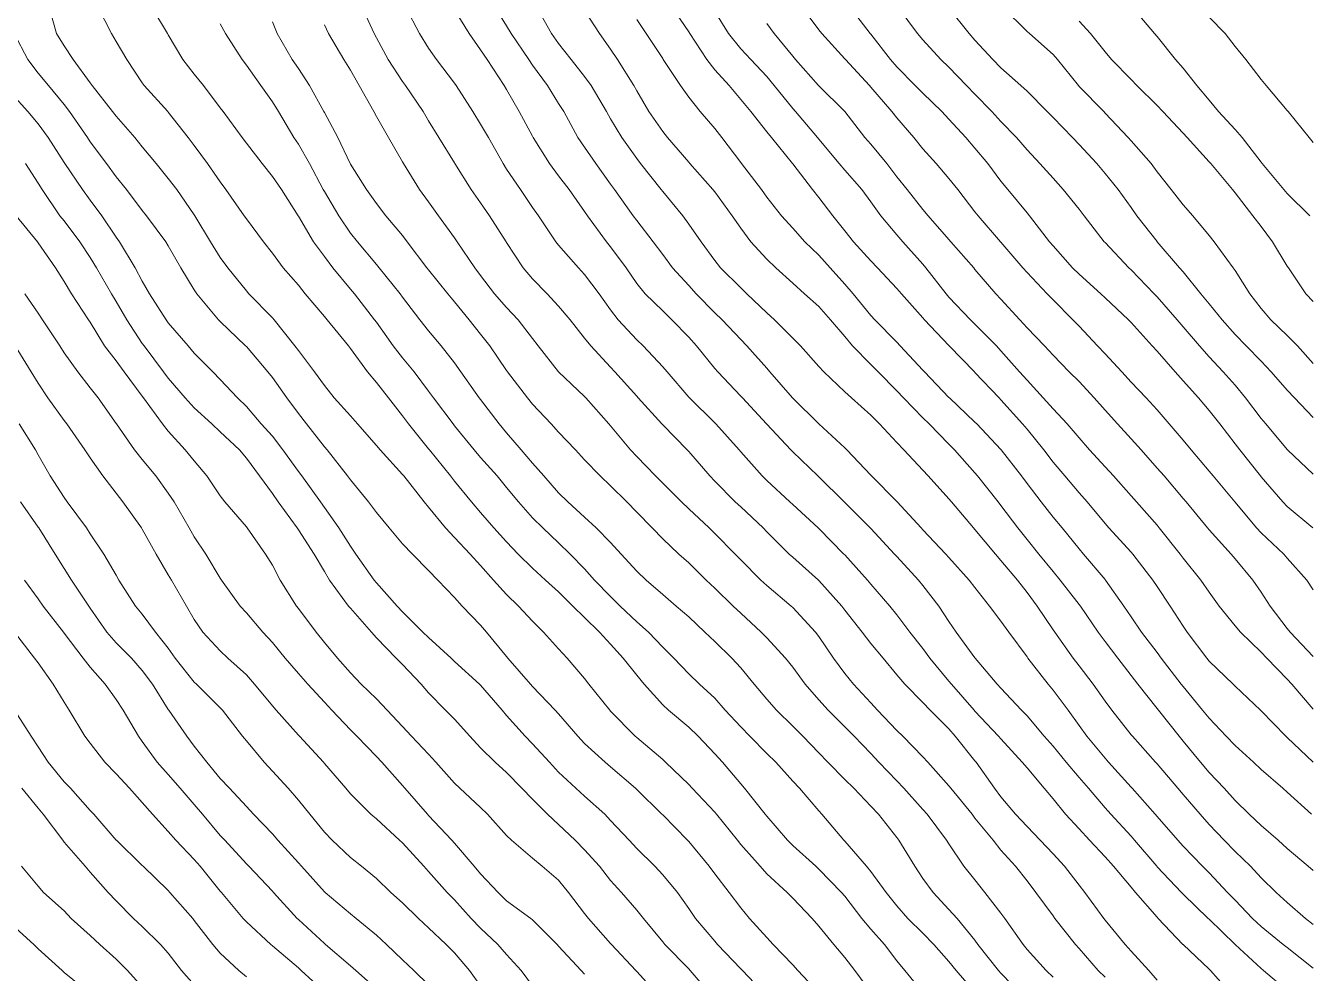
# Model space of a CAD drawing. Header units: centimetres. Extents: x 0 to 642158, y -847 to 649707.
# Drawn here: x 617118.01 to 617142.67, y 620542.19 to 620560.4 of the extents above; entities that cross this region are included whole.
import ezdxf

# ---------------------------------------------------------------- set-up
doc = ezdxf.new("R2010")
doc.units = ezdxf.units.CM
doc.header["$MEASUREMENT"] = 0
doc.layers.add('WAL_topographie 0.5', color=253, linetype='Continuous', lineweight=20)

msp = doc.modelspace()

# ---------------------------------------------------------------- linework, layer by layer
at = {"layer": 'WAL_topographie 0.5'}
for points in [[(617134.25, 620541.834), (617133.942, 620542.25), (617133.75, 620542.501), (617133.537, 620542.75), (617133.25, 620543.1), (617133.12, 620543.25), (617132.75, 620543.635), (617132.639, 620543.75), (617132.25, 620544.108), (617132.12, 620544.25), (617131.75, 620544.672), (617131.686, 620544.75), (617131.284, 620545.25), (617131.25, 620545.291), (617130.818, 620545.75), (617130.75, 620545.822), (617130.305, 620546.25), (617130.25, 620546.3), (617129.75, 620546.726), (617129.722, 620546.75), (617129.25, 620547.23), (617129.232, 620547.25), (617128.832, 620547.75), (617128.75, 620547.857), (617128.415, 620548.25), (617128.25, 620548.428), (617127.959, 620548.75), (617127.75, 620548.959), (617127.478, 620549.25), (617127.25, 620549.469), (617126.997, 620549.75), (617126.75, 620550.03), (617126.548, 620550.25), (617126.25, 620550.57), (617126.076, 620550.75), (617125.75, 620551.15), (617125.669, 620551.25), (617125.274, 620551.75), (617125.25, 620551.778), (617124.822, 620552.25), (617124.75, 620552.337), (617124.389, 620552.75), (617124.25, 620552.904), (617123.94, 620553.25), (617123.75, 620553.487), (617123.559, 620553.75), (617123.25, 620554.158), (617123.182, 620554.25), (617122.783, 620554.75), (617122.75, 620554.788), (617122.297, 620555.25), (617122.25, 620555.303), (617121.892, 620555.75), (617121.75, 620555.946), (617121.561, 620556.25), (617121.259, 620556.75), (617121.25, 620556.764), (617120.917, 620557.25), (617120.75, 620557.463), (617120.516, 620557.75), (617120.25, 620558.074), (617120.106, 620558.25), (617119.75, 620558.66), (617119.681, 620558.75), (617119.287, 620559.25), (617119.25, 620559.303), (617118.922, 620559.75), (617118.75, 620560.013), (617118.605, 620560.25), (617118.459, 620560.75)], [(617135.25, 620541.826), (617134.904, 620542.25), (617134.75, 620542.433), (617134.511, 620542.75), (617134.25, 620543.043), (617134.079, 620543.25), (617133.75, 620543.678), (617133.688, 620543.75), (617133.25, 620544.196), (617133.19, 620544.25), (617132.75, 620544.651), (617132.649, 620544.75), (617132.25, 620545.213), (617132.22, 620545.25), (617131.823, 620545.75), (617131.75, 620545.835), (617131.396, 620546.25), (617131.25, 620546.414), (617130.931, 620546.75), (617130.75, 620546.924), (617130.363, 620547.25), (617130.25, 620547.353), (617129.891, 620547.75), (617129.75, 620547.922), (617129.491, 620548.25), (617129.25, 620548.516), (617129.038, 620548.75), (617128.75, 620549.029), (617128.525, 620549.25), (617128.25, 620549.521), (617127.996, 620549.75), (617127.75, 620549.975), (617127.475, 620550.25), (617127.25, 620550.481), (617127.005, 620550.75), (617126.75, 620551.047), (617126.577, 620551.25), (617126.25, 620551.647), (617126.17, 620551.75), (617125.767, 620552.25), (617125.75, 620552.272), (617125.363, 620552.75), (617125.25, 620552.905), (617124.979, 620553.25), (617124.75, 620553.544), (617124.578, 620553.75), (617124.25, 620554.198), (617124.21, 620554.25), (617123.801, 620554.75), (617123.75, 620554.811), (617123.381, 620555.25), (617123.25, 620555.412), (617122.957, 620555.75), (617122.75, 620556.032), (617122.582, 620556.25), (617122.25, 620556.692), (617122.209, 620556.75), (617121.857, 620557.25), (617121.75, 620557.398), (617121.505, 620557.75), (617121.25, 620558.096), (617121.131, 620558.25), (617120.75, 620558.737), (617120.739, 620558.75), (617120.288, 620559.25), (617120.25, 620559.303), (617119.951, 620559.75), (617119.75, 620560.098), (617119.661, 620560.25), (617119.402, 620560.75)], [(617136.25, 620541.831), (617135.889, 620542.25), (617135.75, 620542.419), (617135.457, 620542.75), (617135.25, 620542.966), (617134.962, 620543.25), (617134.75, 620543.488), (617134.542, 620543.75), (617134.25, 620544.148), (617134.166, 620544.25), (617133.75, 620544.731), (617133.731, 620544.75), (617133.307, 620545.25), (617133.25, 620545.313), (617132.876, 620545.75), (617132.75, 620545.888), (617132.423, 620546.25), (617132.25, 620546.419), (617131.925, 620546.75), (617131.75, 620546.927), (617131.453, 620547.25), (617131.25, 620547.482), (617130.96, 620547.75), (617130.75, 620547.95), (617130.462, 620548.25), (617130.25, 620548.462), (617129.977, 620548.75), (617129.75, 620548.95), (617129.434, 620549.25), (617129.25, 620549.435), (617128.942, 620549.75), (617128.75, 620549.962), (617128.469, 620550.25), (617128.25, 620550.463), (617127.947, 620550.75), (617127.75, 620550.948), (617127.479, 620551.25), (617127.25, 620551.53), (617127.067, 620551.75), (617126.75, 620552.107), (617126.628, 620552.25), (617126.25, 620552.714), (617126.222, 620552.75), (617125.846, 620553.25), (617125.75, 620553.38), (617125.474, 620553.75), (617125.25, 620554.021), (617125.068, 620554.25), (617124.75, 620554.702), (617124.715, 620554.75), (617124.327, 620555.25), (617124.25, 620555.339), (617123.91, 620555.75), (617123.75, 620555.967), (617123.541, 620556.25), (617123.25, 620556.739), (617123.243, 620556.75), (617122.925, 620557.25), (617122.75, 620557.505), (617122.551, 620557.75), (617122.25, 620558.145), (617122.173, 620558.25), (617121.802, 620558.75), (617121.75, 620558.82), (617121.426, 620559.25), (617121.25, 620559.469), (617121.033, 620559.75), (617120.75, 620560.223), (617120.734, 620560.25), (617120.432, 620560.75)], [(617139.75, 620542.064), (617139.588, 620542.25), (617139.25, 620542.62), (617139.134, 620542.75), (617138.75, 620543.217), (617138.725, 620543.25), (617138.358, 620543.75), (617138.25, 620543.887), (617137.973, 620544.25), (617137.75, 620544.489), (617137.503, 620544.75), (617137.25, 620545.013), (617137.03, 620545.25), (617136.75, 620545.587), (617136.627, 620545.75), (617136.27, 620546.25), (617136.25, 620546.274), (617135.872, 620546.75), (617135.75, 620546.893), (617135.39, 620547.25), (617135.25, 620547.394), (617134.901, 620547.75), (617134.75, 620547.931), (617134.484, 620548.25), (617134.25, 620548.53), (617134.08, 620548.75), (617133.75, 620549.171), (617133.689, 620549.25), (617133.25, 620549.743), (617133.242, 620549.75), (617132.75, 620550.188), (617132.681, 620550.25), (617132.25, 620550.675), (617132.178, 620550.75), (617131.75, 620551.154), (617131.645, 620551.25), (617131.25, 620551.65), (617131.153, 620551.75), (617130.75, 620552.219), (617130.721, 620552.25), (617130.25, 620552.729), (617130.231, 620552.75), (617129.781, 620553.25), (617129.75, 620553.285), (617129.333, 620553.75), (617129.25, 620553.838), (617128.866, 620554.25), (617128.75, 620554.397), (617128.473, 620554.75), (617128.25, 620555.014), (617128.029, 620555.25), (617127.75, 620555.538), (617127.566, 620555.75), (617127.25, 620556.235), (617127.241, 620556.25), (617126.923, 620556.75), (617126.75, 620556.997), (617126.572, 620557.25), (617126.258, 620557.75), (617126.25, 620557.764), (617125.947, 620558.25), (617125.75, 620558.574), (617125.646, 620558.75), (617125.308, 620559.25), (617125.25, 620559.328), (617124.978, 620559.75), (617124.75, 620560.164), (617124.704, 620560.25), (617124.476, 620560.75)], [(617141.216, 620541.75), (617140.773, 620542.25), (617140.75, 620542.272), (617140.25, 620542.746), (617140.246, 620542.75), (617139.77, 620543.25), (617139.75, 620543.272), (617139.333, 620543.75), (617139.25, 620543.847), (617138.909, 620544.25), (617138.75, 620544.429), (617138.451, 620544.75), (617138.25, 620544.967), (617137.989, 620545.25), (617137.75, 620545.549), (617137.579, 620545.75), (617137.25, 620546.139), (617137.16, 620546.25), (617136.75, 620546.696), (617136.705, 620546.75), (617136.25, 620547.232), (617136.235, 620547.25), (617135.799, 620547.75), (617135.75, 620547.81), (617135.382, 620548.25), (617135.25, 620548.432), (617135, 620548.75), (617134.75, 620549.08), (617134.611, 620549.25), (617134.25, 620549.669), (617134.182, 620549.75), (617133.75, 620550.232), (617133.733, 620550.25), (617133.25, 620550.739), (617133.238, 620550.75), (617132.75, 620551.199), (617132.695, 620551.25), (617132.25, 620551.663), (617132.16, 620551.75), (617131.75, 620552.212), (617131.717, 620552.25), (617131.27, 620552.75), (617131.25, 620552.77), (617130.763, 620553.25), (617130.75, 620553.265), (617130.333, 620553.75), (617130.25, 620553.848), (617129.873, 620554.25), (617129.75, 620554.366), (617129.396, 620554.75), (617129.25, 620554.938), (617129.027, 620555.25), (617128.75, 620555.622), (617128.63, 620555.75), (617128.25, 620556.181), (617128.194, 620556.25), (617127.861, 620556.75), (617127.75, 620556.91), (617127.516, 620557.25), (617127.25, 620557.646), (617127.184, 620557.75), (617126.901, 620558.25), (617126.75, 620558.509), (617126.603, 620558.75), (617126.281, 620559.25), (617126.25, 620559.293), (617125.901, 620559.75), (617125.75, 620559.971), (617125.576, 620560.25), (617125.314, 620560.75)], [(617142.25, 620541.863), (617141.796, 620542.25), (617141.75, 620542.285), (617141.25, 620542.747), (617141.247, 620542.75), (617140.75, 620543.232), (617140.731, 620543.25), (617140.25, 620543.717), (617140.219, 620543.75), (617139.75, 620544.243), (617139.744, 620544.25), (617139.317, 620544.75), (617139.25, 620544.826), (617138.861, 620545.25), (617138.75, 620545.375), (617138.43, 620545.75), (617138.25, 620545.957), (617138.003, 620546.25), (617137.75, 620546.556), (617137.578, 620546.75), (617137.25, 620547.141), (617137.141, 620547.25), (617136.75, 620547.671), (617136.679, 620547.75), (617136.255, 620548.25), (617136.25, 620548.257), (617135.89, 620548.75), (617135.75, 620548.953), (617135.554, 620549.25), (617135.25, 620549.644), (617135.164, 620549.75), (617134.75, 620550.201), (617134.705, 620550.25), (617134.25, 620550.737), (617134.238, 620550.75), (617133.75, 620551.239), (617133.739, 620551.25), (617133.25, 620551.734), (617133.232, 620551.75), (617132.75, 620552.21), (617132.71, 620552.25), (617132.25, 620552.742), (617132.243, 620552.75), (617131.781, 620553.25), (617131.75, 620553.283), (617131.308, 620553.75), (617131.25, 620553.816), (617130.897, 620554.25), (617130.75, 620554.414), (617130.427, 620554.75), (617130.25, 620554.923), (617129.912, 620555.25), (617129.75, 620555.449), (617129.546, 620555.75), (617129.25, 620556.151), (617129.172, 620556.25), (617128.804, 620556.75), (617128.75, 620556.83), (617128.452, 620557.25), (617128.25, 620557.516), (617128.074, 620557.75), (617127.764, 620558.25), (617127.75, 620558.276), (617127.492, 620558.75), (617127.25, 620559.172), (617127.204, 620559.25), (617126.875, 620559.75), (617126.75, 620559.938), (617126.532, 620560.25), (617126.25, 620560.703)], [(617142.75, 620542.29), (617142.25, 620542.691), (617142.174, 620542.75), (617141.75, 620543.091), (617141.582, 620543.25), (617141.25, 620543.598), (617141.105, 620543.75), (617140.75, 620544.124), (617140.622, 620544.25), (617140.25, 620544.637), (617140.147, 620544.75), (617139.75, 620545.209), (617139.715, 620545.25), (617139.269, 620545.75), (617139.25, 620545.771), (617138.818, 620546.25), (617138.75, 620546.327), (617138.397, 620546.75), (617138.25, 620546.958), (617138.04, 620547.25), (617137.75, 620547.633), (617137.654, 620547.75), (617137.265, 620548.25), (617137.25, 620548.272), (617136.898, 620548.75), (617136.75, 620548.959), (617136.53, 620549.25), (617136.25, 620549.607), (617136.141, 620549.75), (617135.75, 620550.182), (617135.687, 620550.25), (617135.25, 620550.713), (617135.216, 620550.75), (617134.757, 620551.25), (617134.75, 620551.257), (617134.262, 620551.75), (617134.25, 620551.763), (617133.79, 620552.25), (617133.75, 620552.289), (617133.25, 620552.748), (617133.247, 620552.75), (617132.75, 620553.242), (617132.743, 620553.25), (617132.311, 620553.75), (617132.25, 620553.82), (617131.869, 620554.25), (617131.75, 620554.373), (617131.39, 620554.75), (617131.25, 620554.882), (617130.893, 620555.25), (617130.75, 620555.407), (617130.436, 620555.75), (617130.25, 620556.003), (617130.067, 620556.25), (617129.75, 620556.658), (617129.681, 620556.75), (617129.325, 620557.25), (617129.25, 620557.353), (617128.967, 620557.75), (617128.75, 620558.066), (617128.622, 620558.25), (617128.35, 620558.75), (617128.25, 620558.908), (617128.038, 620559.25), (617127.75, 620559.64), (617127.676, 620559.75), (617127.336, 620560.25), (617127.25, 620560.395), (617127.028, 620560.75)], [(617142.75, 620543.135), (617142.603, 620543.25), (617142.25, 620543.554), (617142.036, 620543.75), (617141.75, 620544.026), (617141.542, 620544.25), (617141.25, 620544.533), (617141.037, 620544.75), (617140.75, 620545.055), (617140.578, 620545.25), (617140.25, 620545.631), (617140.147, 620545.75), (617139.75, 620546.216), (617139.719, 620546.25), (617139.274, 620546.75), (617139.25, 620546.779), (617138.878, 620547.25), (617138.75, 620547.424), (617138.519, 620547.75), (617138.25, 620548.102), (617138.134, 620548.25), (617137.782, 620548.75), (617137.75, 620548.796), (617137.444, 620549.25), (617137.25, 620549.51), (617137.064, 620549.75), (617136.75, 620550.128), (617136.644, 620550.25), (617136.25, 620550.72), (617136.223, 620550.75), (617135.799, 620551.25), (617135.75, 620551.307), (617135.351, 620551.75), (617135.25, 620551.862), (617134.883, 620552.25), (617134.75, 620552.392), (617134.414, 620552.75), (617134.25, 620552.919), (617133.879, 620553.25), (617133.75, 620553.367), (617133.346, 620553.75), (617133.25, 620553.854), (617132.896, 620554.25), (617132.75, 620554.394), (617132.395, 620554.75), (617132.25, 620554.882), (617131.864, 620555.25), (617131.75, 620555.361), (617131.358, 620555.75), (617131.25, 620555.887), (617130.987, 620556.25), (617130.75, 620556.59), (617130.636, 620556.75), (617130.25, 620557.214), (617130.221, 620557.25), (617129.826, 620557.75), (617129.75, 620557.85), (617129.467, 620558.25), (617129.25, 620558.613), (617129.171, 620558.75), (617128.875, 620559.25), (617128.75, 620559.421), (617128.49, 620559.75), (617128.25, 620560.058), (617128.112, 620560.25), (617127.83, 620560.75)], [(617142.75, 620544.168), (617142.654, 620544.25), (617142.25, 620544.591), (617142.073, 620544.75), (617141.75, 620545.033), (617141.521, 620545.25), (617141.25, 620545.516), (617141.037, 620545.75), (617140.75, 620546.053), (617140.582, 620546.25), (617140.25, 620546.654), (617140.172, 620546.75), (617139.775, 620547.25), (617139.75, 620547.283), (617139.382, 620547.75), (617139.25, 620547.919), (617138.993, 620548.25), (617138.75, 620548.572), (617138.619, 620548.75), (617138.275, 620549.25), (617138.25, 620549.283), (617137.888, 620549.75), (617137.75, 620549.915), (617137.476, 620550.25), (617137.25, 620550.529), (617137.073, 620550.75), (617136.75, 620551.179), (617136.694, 620551.25), (617136.3, 620551.75), (617136.25, 620551.809), (617135.857, 620552.25), (617135.75, 620552.359), (617135.369, 620552.75), (617135.25, 620552.865), (617134.879, 620553.25), (617134.75, 620553.388), (617134.388, 620553.75), (617134.25, 620553.889), (617133.9, 620554.25), (617133.75, 620554.428), (617133.471, 620554.75), (617133.25, 620555.003), (617132.973, 620555.25), (617132.75, 620555.452), (617132.425, 620555.75), (617132.25, 620555.916), (617131.946, 620556.25), (617131.75, 620556.51), (617131.583, 620556.75), (617131.25, 620557.205), (617131.214, 620557.25), (617130.773, 620557.75), (617130.75, 620557.776), (617130.344, 620558.25), (617130.25, 620558.365), (617129.986, 620558.75), (617129.75, 620559.148), (617129.693, 620559.25), (617129.38, 620559.75), (617129.25, 620559.947), (617129.033, 620560.25), (617128.75, 620560.694)], [(617142.745, 620546.25), (617142.25, 620546.725), (617142.222, 620546.75), (617141.75, 620547.235), (617141.734, 620547.25), (617141.25, 620547.708), (617141.208, 620547.75), (617140.75, 620548.193), (617140.705, 620548.25), (617140.326, 620548.75), (617140.25, 620548.861), (617139.998, 620549.25), (617139.75, 620549.627), (617139.669, 620549.75), (617139.281, 620550.25), (617139.25, 620550.286), (617138.825, 620550.75), (617138.75, 620550.834), (617138.408, 620551.25), (617138.25, 620551.428), (617137.975, 620551.75), (617137.75, 620552.016), (617137.57, 620552.25), (617137.25, 620552.646), (617137.161, 620552.75), (617136.75, 620553.213), (617136.714, 620553.25), (617136.25, 620553.74), (617136.24, 620553.75), (617135.757, 620554.25), (617135.75, 620554.257), (617135.281, 620554.75), (617135.25, 620554.786), (617134.837, 620555.25), (617134.75, 620555.353), (617134.379, 620555.75), (617134.25, 620555.885), (617133.917, 620556.25), (617133.75, 620556.458), (617133.516, 620556.75), (617133.25, 620557.099), (617133.131, 620557.25), (617132.75, 620557.745), (617132.746, 620557.75), (617132.343, 620558.25), (617132.25, 620558.363), (617131.946, 620558.75), (617131.75, 620558.985), (617131.524, 620559.25), (617131.25, 620559.553), (617131.098, 620559.75), (617130.771, 620560.25), (617130.75, 620560.283), (617130.435, 620560.75)], [(617142.75, 620547.268), (617142.338, 620547.75), (617142.25, 620547.845), (617141.861, 620548.25), (617141.75, 620548.367), (617141.353, 620548.75), (617141.25, 620548.873), (617140.942, 620549.25), (617140.75, 620549.516), (617140.59, 620549.75), (617140.25, 620550.171), (617140.19, 620550.25), (617139.792, 620550.75), (617139.75, 620550.801), (617139.355, 620551.25), (617139.25, 620551.367), (617138.91, 620551.75), (617138.75, 620551.927), (617138.452, 620552.25), (617138.25, 620552.479), (617138.022, 620552.75), (617137.75, 620553.036), (617137.561, 620553.25), (617137.25, 620553.588), (617137.108, 620553.75), (617136.75, 620554.155), (617136.662, 620554.25), (617136.25, 620554.667), (617136.164, 620554.75), (617135.75, 620555.186), (617135.695, 620555.25), (617135.309, 620555.75), (617135.25, 620555.82), (617134.866, 620556.25), (617134.75, 620556.384), (617134.439, 620556.75), (617134.25, 620557.015), (617134.078, 620557.25), (617133.75, 620557.626), (617133.642, 620557.75), (617133.25, 620558.217), (617133.224, 620558.25), (617132.804, 620558.75), (617132.75, 620558.808), (617132.391, 620559.25), (617132.25, 620559.426), (617131.941, 620559.75), (617131.75, 620559.953), (617131.513, 620560.25), (617131.25, 620560.672)], [(617142.75, 620549.562), (617142.629, 620549.75), (617142.25, 620550.171), (617142.183, 620550.25), (617141.75, 620550.656), (617141.662, 620550.75), (617141.25, 620551.243), (617141.244, 620551.25), (617140.826, 620551.75), (617140.75, 620551.842), (617140.405, 620552.25), (617140.25, 620552.44), (617139.984, 620552.75), (617139.75, 620553.02), (617139.537, 620553.25), (617139.25, 620553.554), (617139.071, 620553.75), (617138.75, 620554.093), (617138.607, 620554.25), (617138.25, 620554.628), (617138.131, 620554.75), (617137.75, 620555.132), (617137.639, 620555.25), (617137.25, 620555.661), (617137.17, 620555.75), (617136.75, 620556.241), (617136.742, 620556.25), (617136.311, 620556.75), (617136.25, 620556.827), (617135.919, 620557.25), (617135.75, 620557.465), (617135.505, 620557.75), (617135.25, 620558.037), (617135.078, 620558.25), (617134.75, 620558.627), (617134.65, 620558.75), (617134.25, 620559.22), (617134.224, 620559.25), (617133.76, 620559.75), (617133.75, 620559.762), (617133.307, 620560.25), (617133.25, 620560.323), (617132.929, 620560.75)], [(617142.743, 620550.75), (617142.25, 620551.162), (617142.163, 620551.25), (617141.75, 620551.733), (617141.737, 620551.75), (617141.337, 620552.25), (617141.25, 620552.365), (617140.952, 620552.75), (617140.75, 620553.006), (617140.544, 620553.25), (617140.25, 620553.578), (617140.095, 620553.75), (617139.75, 620554.145), (617139.652, 620554.25), (617139.25, 620554.695), (617139.198, 620554.75), (617138.75, 620555.173), (617138.666, 620555.25), (617138.25, 620555.624), (617138.126, 620555.75), (617137.75, 620556.173), (617137.682, 620556.25), (617137.295, 620556.75), (617137.25, 620556.803), (617136.882, 620557.25), (617136.75, 620557.411), (617136.494, 620557.75), (617136.25, 620558.05), (617136.077, 620558.25), (617135.75, 620558.605), (617135.616, 620558.75), (617135.25, 620559.105), (617135.104, 620559.25), (617134.75, 620559.607), (617134.629, 620559.75), (617134.25, 620560.237), (617134.239, 620560.25), (617133.849, 620560.75)], [(617142.75, 620551.784), (617142.256, 620552.25), (617142.25, 620552.256), (617141.839, 620552.75), (617141.75, 620552.855), (617141.451, 620553.25), (617141.25, 620553.491), (617141.022, 620553.75), (617140.75, 620554.041), (617140.564, 620554.25), (617140.25, 620554.617), (617140.134, 620554.75), (617139.75, 620555.192), (617139.696, 620555.25), (617139.25, 620555.71), (617139.206, 620555.75), (617138.75, 620556.232), (617138.734, 620556.25), (617138.346, 620556.75), (617138.25, 620556.874), (617137.946, 620557.25), (617137.75, 620557.468), (617137.498, 620557.75), (617137.25, 620558.016), (617137.049, 620558.25), (617136.75, 620558.559), (617136.575, 620558.75), (617136.25, 620559.082), (617136.087, 620559.25), (617135.75, 620559.602), (617135.594, 620559.75), (617135.25, 620560.126), (617135.146, 620560.25), (617134.776, 620560.75)], [(617142.75, 620552.872), (617142.391, 620553.25), (617142.25, 620553.398), (617141.941, 620553.75), (617141.75, 620553.952), (617141.463, 620554.25), (617141.25, 620554.469), (617140.998, 620554.75), (617140.75, 620555.059), (617140.592, 620555.25), (617140.25, 620555.671), (617140.181, 620555.75), (617139.751, 620556.25), (617139.75, 620556.252), (617139.358, 620556.75), (617139.25, 620556.904), (617139.001, 620557.25), (617138.75, 620557.563), (617138.589, 620557.75), (617138.25, 620558.118), (617138.124, 620558.25), (617137.75, 620558.634), (617137.635, 620558.75), (617137.25, 620559.141), (617137.134, 620559.25), (617136.75, 620559.589), (617136.592, 620559.75), (617136.25, 620560.123), (617136.138, 620560.25), (617135.75, 620560.739)], [(617142.75, 620553.913), (617142.446, 620554.25), (617142.25, 620554.447), (617141.935, 620554.75), (617141.75, 620554.968), (617141.53, 620555.25), (617141.25, 620555.694), (617141.211, 620555.75), (617140.847, 620556.25), (617140.75, 620556.371), (617140.433, 620556.75), (617140.25, 620556.961), (617140.022, 620557.25), (617139.75, 620557.592), (617139.634, 620557.75), (617139.25, 620558.189), (617139.195, 620558.25), (617138.75, 620558.722), (617138.724, 620558.75), (617138.25, 620559.234), (617138.236, 620559.25), (617137.834, 620559.75), (617137.75, 620559.845), (617137.296, 620560.25), (617137.25, 620560.291), (617136.783, 620560.75)], [(617142.684, 620556.75), (617142.25, 620557.174), (617142.187, 620557.25), (617141.771, 620557.75), (617141.75, 620557.776), (617141.383, 620558.25), (617141.25, 620558.404), (617140.931, 620558.75), (617140.75, 620558.969), (617140.515, 620559.25), (617140.25, 620559.585), (617140.105, 620559.75), (617139.75, 620560.191), (617139.701, 620560.25), (617139.278, 620560.75)], [(617142.75, 620558.154), (617142.671, 620558.25), (617142.267, 620558.75), (617142.25, 620558.77), (617141.847, 620559.25), (617141.75, 620559.365), (617141.456, 620559.75), (617141.25, 620560.001), (617141.06, 620560.25), (617140.75, 620560.565)], [(617137.182, 620541.75), (617136.75, 620542.197), (617136.703, 620542.25), (617136.307, 620542.75), (617136.25, 620542.829), (617135.906, 620543.25), (617135.75, 620543.423), (617135.444, 620543.75), (617135.25, 620544.017), (617135.093, 620544.25), (617134.789, 620544.75), (617134.75, 620544.803), (617134.397, 620545.25), (617134.25, 620545.408), (617133.92, 620545.75), (617133.75, 620545.917), (617133.424, 620546.25), (617133.25, 620546.431), (617132.94, 620546.75), (617132.75, 620546.943), (617132.434, 620547.25), (617132.25, 620547.462), (617132.009, 620547.75), (617131.75, 620548.061), (617131.578, 620548.25), (617131.25, 620548.567), (617131.059, 620548.75), (617130.75, 620549.04), (617130.508, 620549.25), (617130.25, 620549.471), (617129.93, 620549.75), (617129.75, 620549.923), (617129.453, 620550.25), (617129.25, 620550.468), (617128.974, 620550.75), (617128.75, 620550.958), (617128.426, 620551.25), (617128.25, 620551.424), (617127.965, 620551.75), (617127.75, 620551.995), (617127.531, 620552.25), (617127.25, 620552.578), (617127.107, 620552.75), (617126.75, 620553.217), (617126.725, 620553.25), (617126.373, 620553.75), (617126.25, 620553.92), (617125.991, 620554.25), (617125.75, 620554.538), (617125.584, 620554.75), (617125.25, 620555.186), (617125.204, 620555.25), (617124.804, 620555.75), (617124.75, 620555.815), (617124.384, 620556.25), (617124.25, 620556.417), (617124.025, 620556.75), (617123.75, 620557.212), (617123.729, 620557.25), (617123.463, 620557.75), (617123.25, 620558.124), (617123.164, 620558.25), (617122.866, 620558.75), (617122.75, 620558.939), (617122.529, 620559.25), (617122.25, 620559.644), (617122.169, 620559.75), (617121.851, 620560.25), (617121.75, 620560.438)], [(617137.75, 620542.121), (617137.615, 620542.25), (617137.25, 620542.655), (617137.173, 620542.75), (617136.824, 620543.25), (617136.75, 620543.353), (617136.442, 620543.75), (617136.25, 620543.988), (617136.038, 620544.25), (617135.75, 620544.679), (617135.706, 620544.75), (617135.334, 620545.25), (617135.25, 620545.344), (617134.884, 620545.75), (617134.75, 620545.891), (617134.405, 620546.25), (617134.25, 620546.415), (617133.929, 620546.75), (617133.75, 620546.931), (617133.429, 620547.25), (617133.25, 620547.447), (617132.99, 620547.75), (617132.75, 620548.076), (617132.609, 620548.25), (617132.25, 620548.638), (617132.14, 620548.75), (617131.75, 620549.114), (617131.607, 620549.25), (617131.25, 620549.596), (617131.088, 620549.75), (617130.75, 620550.083), (617130.563, 620550.25), (617130.25, 620550.543), (617130.045, 620550.75), (617129.75, 620551.053), (617129.558, 620551.25), (617129.25, 620551.558), (617129.049, 620551.75), (617128.75, 620552.061), (617128.573, 620552.25), (617128.25, 620552.592), (617128.105, 620552.75), (617127.75, 620553.127), (617127.65, 620553.25), (617127.267, 620553.75), (617127.25, 620553.774), (617126.926, 620554.25), (617126.75, 620554.474), (617126.53, 620554.75), (617126.25, 620555.098), (617126.124, 620555.25), (617125.75, 620555.71), (617125.718, 620555.75), (617125.341, 620556.25), (617125.25, 620556.369), (617124.93, 620556.75), (617124.75, 620556.984), (617124.556, 620557.25), (617124.25, 620557.74), (617124.245, 620557.75), (617124.007, 620558.25), (617123.75, 620558.731), (617123.74, 620558.75), (617123.466, 620559.25), (617123.25, 620559.576), (617123.133, 620559.75), (617122.843, 620560.25), (617122.75, 620560.471)], [(617138.75, 620542.122), (617138.617, 620542.25), (617138.25, 620542.673), (617138.18, 620542.75), (617137.784, 620543.25), (617137.75, 620543.297), (617137.422, 620543.75), (617137.25, 620543.97), (617137.027, 620544.25), (617136.75, 620544.559), (617136.597, 620544.75), (617136.25, 620545.177), (617136.193, 620545.25), (617135.788, 620545.75), (617135.75, 620545.799), (617135.344, 620546.25), (617135.25, 620546.352), (617134.862, 620546.75), (617134.75, 620546.857), (617134.376, 620547.25), (617134.25, 620547.392), (617133.916, 620547.75), (617133.75, 620547.955), (617133.531, 620548.25), (617133.25, 620548.664), (617133.185, 620548.75), (617132.75, 620549.222), (617132.719, 620549.25), (617132.25, 620549.647), (617132.138, 620549.75), (617131.75, 620550.14), (617131.644, 620550.25), (617131.25, 620550.645), (617131.141, 620550.75), (617130.75, 620551.118), (617130.614, 620551.25), (617130.25, 620551.613), (617130.113, 620551.75), (617129.75, 620552.126), (617129.633, 620552.25), (617129.25, 620552.71), (617129.215, 620552.75), (617128.776, 620553.25), (617128.75, 620553.277), (617128.25, 620553.75), (617128.25, 620553.75), (617127.86, 620554.25), (617127.75, 620554.391), (617127.473, 620554.75), (617127.25, 620554.986), (617127.019, 620555.25), (617126.75, 620555.603), (617126.642, 620555.75), (617126.304, 620556.25), (617126.25, 620556.326), (617125.942, 620556.75), (617125.75, 620557.016), (617125.579, 620557.25), (617125.271, 620557.75), (617125.25, 620557.786), (617124.982, 620558.25), (617124.75, 620558.658), (617124.698, 620558.75), (617124.417, 620559.25), (617124.25, 620559.544), (617124.124, 620559.75), (617123.83, 620560.25), (617123.75, 620560.417)], [(617142.714, 620545.25), (617142.25, 620545.673), (617142.164, 620545.75), (617141.75, 620546.11), (617141.6, 620546.25), (617141.25, 620546.569), (617141.077, 620546.75), (617140.75, 620547.095), (617140.624, 620547.25), (617140.25, 620547.703), (617140.214, 620547.75), (617139.83, 620548.25), (617139.75, 620548.358), (617139.451, 620548.75), (617139.25, 620549.043), (617139.109, 620549.25), (617138.758, 620549.75), (617138.75, 620549.759), (617138.336, 620550.25), (617138.25, 620550.351), (617137.923, 620550.75), (617137.75, 620550.961), (617137.522, 620551.25), (617137.25, 620551.605), (617137.143, 620551.75), (617136.756, 620552.25), (617136.75, 620552.257), (617136.284, 620552.75), (617136.25, 620552.784), (617135.76, 620553.25), (617135.75, 620553.26), (617135.282, 620553.75), (617135.25, 620553.785), (617134.815, 620554.25), (617134.75, 620554.318), (617134.329, 620554.75), (617134.25, 620554.835), (617133.912, 620555.25), (617133.75, 620555.436), (617133.466, 620555.75), (617133.25, 620555.989), (617132.983, 620556.25), (617132.75, 620556.511), (617132.53, 620556.75), (617132.25, 620557.107), (617132.147, 620557.25), (617131.767, 620557.75), (617131.75, 620557.772), (617131.383, 620558.25), (617131.25, 620558.423), (617130.969, 620558.75), (617130.75, 620559.025), (617130.589, 620559.25), (617130.261, 620559.75), (617130.25, 620559.767), (617129.932, 620560.25), (617129.75, 620560.516)], [(617142.75, 620548.28), (617142.304, 620548.75), (617142.25, 620548.821), (617141.925, 620549.25), (617141.75, 620549.514), (617141.587, 620549.75), (617141.25, 620550.159), (617141.174, 620550.25), (617140.75, 620550.713), (617140.718, 620550.75), (617140.306, 620551.25), (617140.25, 620551.318), (617139.883, 620551.75), (617139.75, 620551.902), (617139.442, 620552.25), (617139.25, 620552.464), (617138.99, 620552.75), (617138.75, 620553.016), (617138.541, 620553.25), (617138.25, 620553.564), (617138.061, 620553.75), (617137.75, 620554.071), (617137.584, 620554.25), (617137.25, 620554.596), (617137.109, 620554.75), (617136.75, 620555.148), (617136.653, 620555.25), (617136.25, 620555.719), (617136.225, 620555.75), (617135.786, 620556.25), (617135.75, 620556.291), (617135.35, 620556.75), (617135.25, 620556.871), (617134.948, 620557.25), (617134.75, 620557.496), (617134.555, 620557.75), (617134.25, 620558.122), (617134.136, 620558.25), (617133.75, 620558.75), (617133.75, 620558.75), (617133.25, 620559.244), (617133.244, 620559.25), (617132.803, 620559.75), (617132.75, 620559.816), (617132.394, 620560.25), (617132.25, 620560.441)], [(617142.75, 620555.099), (617142.606, 620555.25), (617142.271, 620555.75), (617142.25, 620555.782), (617141.965, 620556.25), (617141.75, 620556.54), (617141.592, 620556.75), (617141.25, 620557.192), (617141.201, 620557.25), (617140.783, 620557.75), (617140.75, 620557.787), (617140.326, 620558.25), (617140.25, 620558.333), (617139.862, 620558.75), (617139.75, 620558.867), (617139.361, 620559.25), (617139.25, 620559.366), (617138.876, 620559.75), (617138.75, 620559.898), (617138.471, 620560.25), (617138.25, 620560.488)], [(617133.25, 620541.817), (617132.848, 620542.25), (617132.75, 620542.359), (617132.372, 620542.75), (617132.25, 620542.883), (617131.919, 620543.25), (617131.75, 620543.452), (617131.526, 620543.75), (617131.25, 620544.106), (617131.144, 620544.25), (617130.75, 620544.727), (617130.729, 620544.75), (617130.25, 620545.236), (617130.236, 620545.25), (617129.75, 620545.726), (617129.726, 620545.75), (617129.25, 620546.164), (617129.146, 620546.25), (617128.75, 620546.612), (617128.62, 620546.75), (617128.25, 620547.179), (617128.186, 620547.25), (617127.75, 620547.703), (617127.708, 620547.75), (617127.277, 620548.25), (617127.25, 620548.284), (617126.864, 620548.75), (617126.75, 620548.88), (617126.398, 620549.25), (617126.25, 620549.416), (617125.928, 620549.75), (617125.75, 620549.935), (617125.443, 620550.25), (617125.25, 620550.448), (617124.992, 620550.75), (617124.75, 620551.047), (617124.597, 620551.25), (617124.25, 620551.677), (617124.196, 620551.75), (617123.8, 620552.25), (617123.75, 620552.307), (617123.404, 620552.75), (617123.25, 620552.948), (617123.028, 620553.25), (617122.75, 620553.641), (617122.665, 620553.75), (617122.25, 620554.236), (617122.236, 620554.25), (617121.75, 620554.714), (617121.714, 620554.75), (617121.297, 620555.25), (617121.25, 620555.323), (617120.991, 620555.75), (617120.75, 620556.169), (617120.702, 620556.25), (617120.333, 620556.75), (617120.25, 620556.852), (617119.949, 620557.25), (617119.75, 620557.498), (617119.56, 620557.75), (617119.25, 620558.167), (617119.196, 620558.25), (617118.852, 620558.75), (617118.75, 620558.885), (617118.449, 620559.25), (617118.25, 620559.489), (617118.052, 620559.75), (617117.79, 620560.25)], [(617132.25, 620541.758), (617131.781, 620542.25), (617131.75, 620542.282), (617131.304, 620542.75), (617131.25, 620542.812), (617130.879, 620543.25), (617130.75, 620543.437), (617130.532, 620543.75), (617130.25, 620544.089), (617130.096, 620544.25), (617129.75, 620544.594), (617129.607, 620544.75), (617129.25, 620545.133), (617129.135, 620545.25), (617128.75, 620545.595), (617128.579, 620545.75), (617128.25, 620546.058), (617128.072, 620546.25), (617127.75, 620546.606), (617127.609, 620546.75), (617127.25, 620547.148), (617127.164, 620547.25), (617126.75, 620547.733), (617126.733, 620547.75), (617126.25, 620548.186), (617126.183, 620548.25), (617125.75, 620548.644), (617125.641, 620548.75), (617125.25, 620549.141), (617125.149, 620549.25), (617124.75, 620549.698), (617124.706, 620549.75), (617124.354, 620550.25), (617124.25, 620550.4), (617124.03, 620550.75), (617123.75, 620551.141), (617123.674, 620551.25), (617123.314, 620551.75), (617123.25, 620551.833), (617122.952, 620552.25), (617122.75, 620552.511), (617122.538, 620552.75), (617122.25, 620553.086), (617122.078, 620553.25), (617121.75, 620553.604), (617121.607, 620553.75), (617121.25, 620554.107), (617121.131, 620554.25), (617120.75, 620554.692), (617120.708, 620554.75), (617120.389, 620555.25), (617120.25, 620555.492), (617120.113, 620555.75), (617119.813, 620556.25), (617119.75, 620556.339), (617119.474, 620556.75), (617119.25, 620557.049), (617119.099, 620557.25), (617118.764, 620557.75), (617118.75, 620557.772), (617118.442, 620558.25), (617118.25, 620558.512), (617118.05, 620558.75), (617117.75, 620559.086)], [(617131.208, 620541.75), (617130.777, 620542.25), (617130.75, 620542.278), (617130.291, 620542.75), (617130.25, 620542.802), (617129.878, 620543.25), (617129.75, 620543.407), (617129.456, 620543.75), (617129.25, 620543.978), (617129.036, 620544.25), (617128.75, 620544.568), (617128.571, 620544.75), (617128.25, 620545.051), (617128.034, 620545.25), (617127.75, 620545.537), (617127.546, 620545.75), (617127.25, 620546.054), (617127.028, 620546.25), (617126.75, 620546.528), (617126.547, 620546.75), (617126.25, 620547.079), (617126.079, 620547.25), (617125.75, 620547.581), (617125.609, 620547.75), (617125.25, 620548.129), (617125.128, 620548.25), (617124.75, 620548.639), (617124.652, 620548.75), (617124.25, 620549.208), (617124.215, 620549.25), (617123.846, 620549.75), (617123.75, 620549.911), (617123.552, 620550.25), (617123.25, 620550.716), (617123.227, 620550.75), (617122.861, 620551.25), (617122.75, 620551.412), (617122.5, 620551.75), (617122.25, 620552.09), (617122.117, 620552.25), (617121.75, 620552.595), (617121.585, 620552.75), (617121.25, 620553.06), (617121.075, 620553.25), (617120.75, 620553.627), (617120.658, 620553.75), (617120.284, 620554.25), (617120.25, 620554.297), (617119.953, 620554.75), (617119.75, 620555.102), (617119.662, 620555.25), (617119.368, 620555.75), (617119.25, 620555.944), (617119.053, 620556.25), (617118.75, 620556.648), (617118.667, 620556.75), (617118.324, 620557.25), (617118.25, 620557.375), (617118.008, 620557.75)], [(617130.189, 620541.75), (617129.75, 620542.23), (617129.731, 620542.25), (617129.267, 620542.75), (617129.25, 620542.77), (617128.825, 620543.25), (617128.75, 620543.346), (617128.44, 620543.75), (617128.25, 620543.982), (617127.937, 620544.25), (617127.75, 620544.406), (617127.343, 620544.75), (617127.25, 620544.839), (617126.884, 620545.25), (617126.75, 620545.382), (617126.353, 620545.75), (617126.25, 620545.846), (617125.891, 620546.25), (617125.75, 620546.403), (617125.421, 620546.75), (617125.25, 620546.935), (617124.954, 620547.25), (617124.75, 620547.466), (617124.459, 620547.75), (617124.25, 620547.966), (617123.999, 620548.25), (617123.75, 620548.552), (617123.59, 620548.75), (617123.25, 620549.204), (617123.215, 620549.25), (617122.903, 620549.75), (617122.75, 620550.033), (617122.619, 620550.25), (617122.268, 620550.75), (617122.25, 620550.772), (617121.839, 620551.25), (617121.75, 620551.368), (617121.489, 620551.75), (617121.25, 620552.037), (617121.077, 620552.25), (617120.75, 620552.612), (617120.642, 620552.75), (617120.273, 620553.25), (617120.25, 620553.281), (617119.905, 620553.75), (617119.75, 620553.961), (617119.527, 620554.25), (617119.25, 620554.704), (617119.219, 620554.75), (617118.891, 620555.25), (617118.75, 620555.483), (617118.582, 620555.75), (617118.25, 620556.229), (617118.235, 620556.25), (617117.829, 620556.75)], [(617128.75, 620542.176), (617128.686, 620542.25), (617128.25, 620542.719), (617128.221, 620542.75), (617127.75, 620543.221), (617127.715, 620543.25), (617127.25, 620543.59), (617127.086, 620543.75), (617126.75, 620544.105), (617126.627, 620544.25), (617126.25, 620544.693), (617126.2, 620544.75), (617125.75, 620545.227), (617125.728, 620545.25), (617125.293, 620545.75), (617125.25, 620545.802), (617124.852, 620546.25), (617124.75, 620546.358), (617124.376, 620546.75), (617124.25, 620546.875), (617123.894, 620547.25), (617123.75, 620547.403), (617123.429, 620547.75), (617123.25, 620547.957), (617122.999, 620548.25), (617122.75, 620548.548), (617122.566, 620548.75), (617122.25, 620549.12), (617122.134, 620549.25), (617121.773, 620549.75), (617121.75, 620549.785), (617121.469, 620550.25), (617121.25, 620550.582), (617121.15, 620550.75), (617120.863, 620551.25), (617120.75, 620551.419), (617120.51, 620551.75), (617120.25, 620552.064), (617120.103, 620552.25), (617119.756, 620552.75), (617119.75, 620552.758), (617119.401, 620553.25), (617119.25, 620553.444), (617119.01, 620553.75), (617118.75, 620554.118), (617118.666, 620554.25), (617118.334, 620554.75), (617118.25, 620554.875), (617117.995, 620555.25)], [(617127.75, 620541.953), (617127.529, 620542.25), (617127.25, 620542.554), (617127.081, 620542.75), (617126.75, 620543.063), (617126.568, 620543.25), (617126.25, 620543.606), (617126.11, 620543.75), (617125.75, 620544.153), (617125.66, 620544.25), (617125.25, 620544.699), (617125.196, 620544.75), (617124.75, 620545.16), (617124.643, 620545.25), (617124.25, 620545.645), (617124.161, 620545.75), (617123.75, 620546.227), (617123.73, 620546.25), (617123.269, 620546.75), (617123.25, 620546.77), (617122.824, 620547.25), (617122.75, 620547.335), (617122.408, 620547.75), (617122.25, 620547.926), (617121.894, 620548.25), (617121.75, 620548.387), (617121.413, 620548.75), (617121.25, 620548.991), (617121.101, 620549.25), (617120.809, 620549.75), (617120.75, 620549.851), (617120.517, 620550.25), (617120.25, 620550.73), (617120.238, 620550.75), (617119.88, 620551.25), (617119.75, 620551.416), (617119.495, 620551.75), (617119.25, 620552.095), (617119.149, 620552.25), (617118.801, 620552.75), (617118.75, 620552.816), (617118.437, 620553.25), (617118.25, 620553.533), (617118.118, 620553.75), (617117.809, 620554.25)], [(617126.75, 620541.956), (617126.54, 620542.25), (617126.25, 620542.586), (617126.087, 620542.75), (617125.75, 620543.069), (617125.555, 620543.25), (617125.25, 620543.549), (617125.029, 620543.75), (617124.75, 620544.018), (617124.46, 620544.25), (617124.25, 620544.42), (617123.902, 620544.75), (617123.75, 620544.909), (617123.47, 620545.25), (617123.25, 620545.521), (617123.053, 620545.75), (617122.75, 620546.079), (617122.591, 620546.25), (617122.25, 620546.66), (617122.178, 620546.75), (617121.792, 620547.25), (617121.75, 620547.295), (617121.293, 620547.75), (617121.25, 620547.79), (617120.884, 620548.25), (617120.75, 620548.438), (617120.506, 620548.75), (617120.25, 620549.092), (617120.12, 620549.25), (617119.802, 620549.75), (617119.75, 620549.841), (617119.512, 620550.25), (617119.25, 620550.635), (617119.176, 620550.75), (617118.81, 620551.25), (617118.75, 620551.335), (617118.479, 620551.75), (617118.25, 620552.154), (617118.197, 620552.25), (617117.882, 620552.75)], [(617125.75, 620541.973), (617125.47, 620542.25), (617125.25, 620542.456), (617124.94, 620542.75), (617124.75, 620542.928), (617124.362, 620543.25), (617124.25, 620543.339), (617123.762, 620543.75), (617123.75, 620543.761), (617123.311, 620544.25), (617123.25, 620544.32), (617122.856, 620544.75), (617122.75, 620544.871), (617122.389, 620545.25), (617122.25, 620545.4), (617121.927, 620545.75), (617121.75, 620545.94), (617121.488, 620546.25), (617121.25, 620546.56), (617121.107, 620546.75), (617120.761, 620547.25), (617120.75, 620547.264), (617120.448, 620547.75), (617120.25, 620548.015), (617120.041, 620548.25), (617119.75, 620548.543), (617119.567, 620548.75), (617119.25, 620549.208), (617119.222, 620549.25), (617118.892, 620549.75), (617118.75, 620549.973), (617118.578, 620550.25), (617118.262, 620550.75), (617118.25, 620550.767), (617117.908, 620551.25)], [(617124.75, 620541.898), (617124.356, 620542.25), (617124.25, 620542.34), (617123.768, 620542.75), (617123.75, 620542.766), (617123.25, 620543.227), (617123.224, 620543.25), (617122.771, 620543.75), (617122.75, 620543.774), (617122.298, 620544.25), (617122.25, 620544.297), (617121.836, 620544.75), (617121.75, 620544.845), (617121.409, 620545.25), (617121.25, 620545.435), (617120.981, 620545.75), (617120.75, 620546.017), (617120.539, 620546.25), (617120.25, 620546.647), (617120.175, 620546.75), (617119.885, 620547.25), (617119.75, 620547.454), (617119.536, 620547.75), (617119.25, 620548.073), (617119.112, 620548.25), (617118.75, 620548.732), (617118.736, 620548.75), (617118.349, 620549.25), (617118.25, 620549.387), (617117.986, 620549.75)], [(617123.75, 620541.838), (617123.304, 620542.25), (617123.25, 620542.299), (617122.75, 620542.723), (617122.718, 620542.75), (617122.25, 620543.186), (617122.191, 620543.25), (617121.771, 620543.75), (617121.75, 620543.773), (617121.363, 620544.25), (617121.25, 620544.384), (617120.897, 620544.75), (617120.75, 620544.919), (617120.447, 620545.25), (617120.25, 620545.474), (617120.003, 620545.75), (617119.75, 620546.029), (617119.534, 620546.25), (617119.25, 620546.618), (617119.15, 620546.75), (617118.849, 620547.25), (617118.75, 620547.403), (617118.537, 620547.75), (617118.25, 620548.158), (617118.18, 620548.25), (617117.795, 620548.75)], [(617122.25, 620542.126), (617122.106, 620542.25), (617121.75, 620542.584), (617121.605, 620542.75), (617121.25, 620543.212), (617121.219, 620543.25), (617120.783, 620543.75), (617120.75, 620543.786), (617120.266, 620544.25), (617120.25, 620544.265), (617119.754, 620544.75), (617119.75, 620544.755), (617119.317, 620545.25), (617119.25, 620545.322), (617118.871, 620545.75), (617118.75, 620545.876), (617118.442, 620546.25), (617118.25, 620546.545), (617118.115, 620546.75), (617117.797, 620547.25)], [(617121.25, 620541.975), (617121.007, 620542.25), (617120.75, 620542.583), (617120.602, 620542.75), (617120.25, 620543.094), (617120.08, 620543.25), (617119.75, 620543.585), (617119.598, 620543.75), (617119.25, 620544.138), (617119.154, 620544.25), (617118.75, 620544.717), (617118.723, 620544.75), (617118.346, 620545.25), (617118.25, 620545.37), (617117.935, 620545.75)], [(617120.25, 620541.933), (617119.967, 620542.25), (617119.75, 620542.463), (617119.432, 620542.75), (617119.25, 620542.921), (617118.885, 620543.25), (617118.75, 620543.393), (617118.353, 620543.75), (617118.25, 620543.869), (617117.933, 620544.25)], [(617119.25, 620541.807), (617118.75, 620542.211), (617118.709, 620542.25), (617118.25, 620542.666), (617118.166, 620542.75), (617117.75, 620543.124)]]:
    msp.add_lwpolyline(points, dxfattribs=at)

doc.saveas('drawing.dxf')
